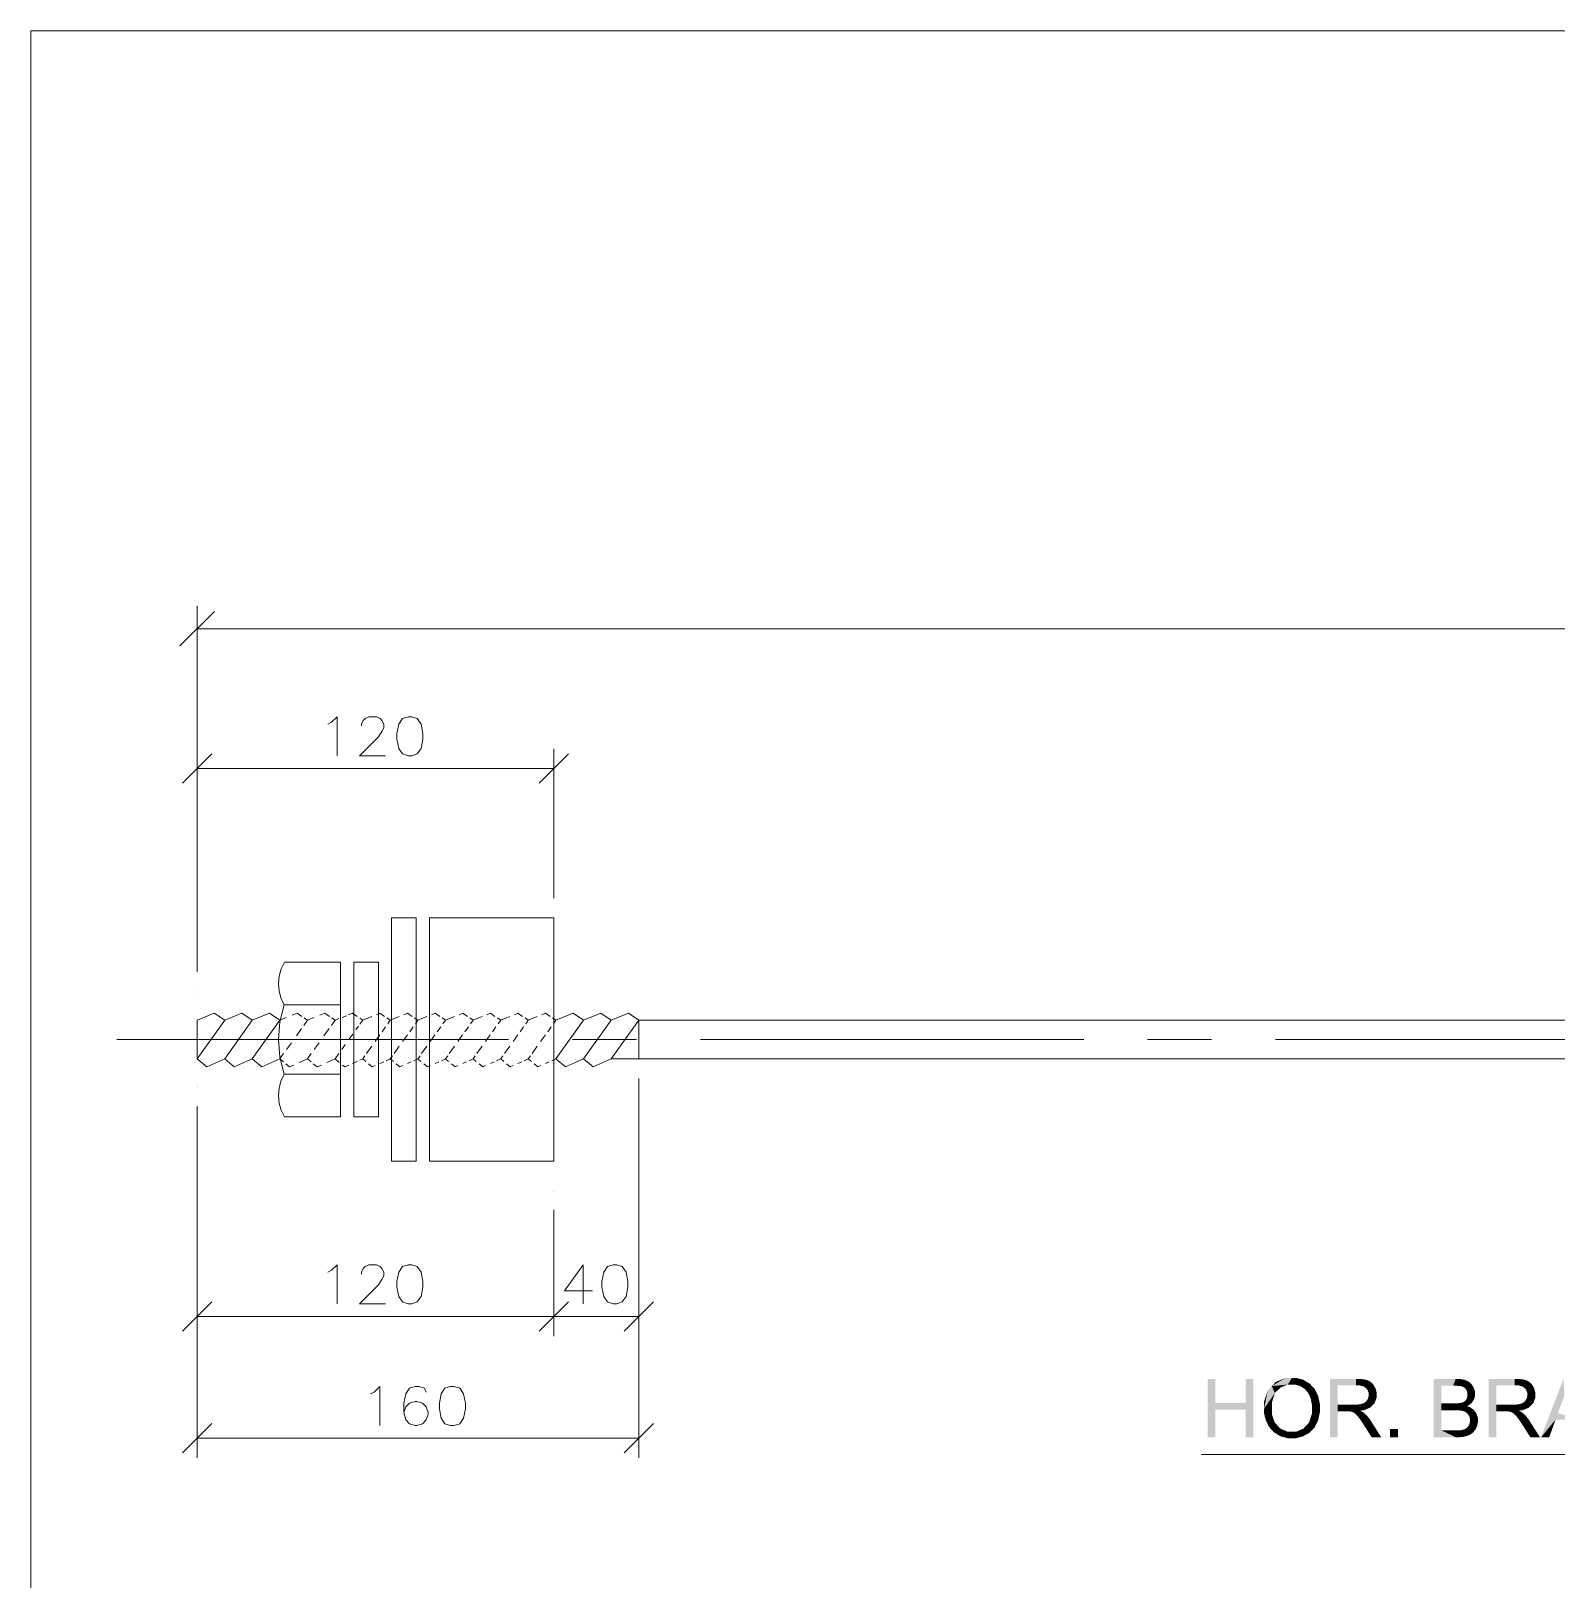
# Model space of a CAD drawing. Header units: millimetres. Extents: x 2 to 579, y 1 to 405.
# Drawn here: x 139 to 198.7, y 143.2 to 203.8 of the extents above; entities that cross this region are included whole.
import ezdxf

# ---------------------------------------------------------------- set-up
doc = ezdxf.new("R2010")
doc.units = ezdxf.units.MM
doc.linetypes.add('XKITLINE00', pattern=[0])
doc.layers.add('GraphicObject', color=6, linetype='Continuous', lineweight=0)
doc.layers.add('LinkedObject', color=7, linetype='Continuous', lineweight=0)

# ---------------------------------------------------------------- blocks, each defined once
blk = doc.blocks.new('*A3')
at = {"layer": 'GraphicObject', "color": 3, "linetype": 'XKITLINE00', "lineweight": 0}
for p, q in [((273.599, 203.772), (139.04, 203.772)), ((139.04, 203.772), (139.04, 64.82))]:
    blk.add_line(p, q, dxfattribs=at)
blk = doc.blocks.new('*A4')
at = {"layer": 'LinkedObject'}
for points in [[(185.382, 150.093), (185.08, 148.746), (185.08, 151.033)], [(185.382, 150.093), (185.08, 151.033), (185.382, 151.033)], [(186.873, 151.033), (186.572, 150.093), (186.572, 151.033)], [(186.572, 149.823), (186.572, 150.093), (186.873, 151.033)], [(186.572, 149.823), (186.873, 151.033), (186.873, 148.746)], [(188.136, 151.072), (187.588, 150.75), (187.741, 150.911)], [(188.378, 151.072), (187.588, 150.75), (188.136, 151.072)], [(188.218, 150.811), (187.588, 150.75), (188.378, 151.072)], [(188.218, 150.811), (188.378, 151.072), (188.379, 150.811)], [(188.378, 151.072), (188.492, 150.811), (188.379, 150.811)], [(188.821, 150.996), (188.378, 151.072), (188.536, 151.072)], [(188.948, 150.92), (188.378, 151.072), (188.821, 150.996)], [(188.696, 150.754), (188.378, 151.072), (188.948, 150.92)], [(188.492, 150.811), (188.378, 151.072), (188.696, 150.754)], [(188.696, 150.754), (188.948, 150.92), (188.787, 150.696)], [(188.948, 150.92), (188.878, 150.639), (188.787, 150.696)], [(188.878, 150.639), (188.948, 150.92), (189.016, 150.478)], [(189.269, 150.634), (188.948, 150.92), (189.075, 150.845)], [(189.336, 150.499), (188.948, 150.92), (189.269, 150.634)], [(189.016, 150.478), (188.948, 150.92), (189.336, 150.499)], [(190.167, 150.024), (189.865, 148.746), (189.865, 151.033)], [(189.865, 151.033), (190.167, 150.781), (190.167, 150.024)], [(190.889, 150.781), (189.865, 151.033), (190.877, 151.033)], [(190.167, 150.781), (189.865, 151.033), (190.889, 150.781)], [(190.877, 151.033), (191.016, 150.781), (190.889, 150.781)], [(191.261, 151.002), (190.877, 151.033), (191.029, 151.033)], [(191.341, 150.971), (190.877, 151.033), (191.261, 151.002)], [(191.202, 150.729), (190.877, 151.033), (191.341, 150.971)], [(191.016, 150.781), (190.877, 151.033), (191.202, 150.729)], [(191.341, 150.971), (191.261, 150.677), (191.202, 150.729)], [(191.42, 150.94), (191.261, 150.677), (191.341, 150.971)], [(191.261, 150.677), (191.42, 150.94), (191.32, 150.624)], [(191.32, 150.624), (191.42, 150.94), (191.595, 150.754)], [(191.595, 150.754), (191.42, 150.94), (191.547, 150.832)], [(193.926, 151.033), (194.228, 149.802), (193.926, 148.746)], [(194.228, 150.072), (194.228, 149.802), (193.926, 151.033)], [(193.926, 151.033), (194.228, 150.763), (194.228, 150.072)], [(194.686, 150.763), (193.926, 151.033), (194.785, 151.033)], [(194.228, 150.763), (193.926, 151.033), (194.686, 150.763)], [(194.686, 150.763), (194.785, 151.033), (194.81, 150.763)], [(194.785, 151.033), (194.984, 150.747), (194.81, 150.763)], [(194.916, 151.033), (194.984, 150.747), (194.785, 151.033)], [(195.126, 150.998), (194.984, 150.747), (194.916, 151.033)], [(194.984, 150.747), (195.126, 150.998), (195.035, 150.731)], [(195.035, 150.731), (195.126, 150.998), (195.086, 150.715)], [(195.086, 150.715), (195.126, 150.998), (195.205, 150.963)], [(195.205, 150.963), (195.164, 150.656), (195.086, 150.715)], [(195.285, 150.929), (195.164, 150.656), (195.205, 150.963)], [(195.409, 150.822), (195.164, 150.656), (195.285, 150.929)], [(196.376, 150.024), (196.074, 148.746), (196.074, 151.033)], [(196.074, 151.033), (196.376, 150.781), (196.376, 150.024)], [(197.098, 150.781), (196.074, 151.033), (197.086, 151.033)], [(196.376, 150.781), (196.074, 151.033), (197.098, 150.781)], [(197.086, 151.033), (197.225, 150.781), (197.098, 150.781)], [(197.47, 151.002), (197.086, 151.033), (197.238, 151.033)], [(197.55, 150.971), (197.086, 151.033), (197.47, 151.002)], [(197.411, 150.729), (197.086, 151.033), (197.55, 150.971)], [(197.225, 150.781), (197.086, 151.033), (197.411, 150.729)], [(197.55, 150.971), (197.47, 150.677), (197.411, 150.729)], [(197.629, 150.94), (197.47, 150.677), (197.55, 150.971)], [(197.47, 150.677), (197.629, 150.94), (197.529, 150.624)], [(197.529, 150.624), (197.629, 150.94), (197.804, 150.754)], [(197.804, 150.754), (197.629, 150.94), (197.756, 150.832)], [(199.002, 151.033), (199.032, 150.355), (198.124, 148.746)], [(187.588, 150.75), (187.283, 149.859), (187.436, 150.589)], [(187.71, 150.48), (187.283, 149.859), (187.588, 150.75)], [(187.436, 150.589), (187.283, 149.859), (187.283, 150.143)], [(187.594, 150.112), (187.283, 149.859), (187.71, 150.48)], [(187.942, 150.701), (187.588, 150.75), (188.218, 150.811)], [(187.588, 150.75), (187.942, 150.701), (187.826, 150.59)], [(187.71, 150.48), (187.588, 150.75), (187.826, 150.59)], [(189.016, 150.478), (189.336, 150.499), (189.064, 150.374)], [(189.336, 150.499), (189.111, 150.27), (189.064, 150.374)], [(189.111, 150.27), (189.336, 150.499), (189.158, 150.026)], [(189.158, 150.026), (189.336, 150.499), (189.469, 150.057)], [(189.469, 150.057), (189.336, 150.499), (189.402, 150.364)], [(191.348, 150.252), (191.532, 149.999), (191.318, 150.204)], [(191.595, 150.754), (191.379, 150.491), (191.32, 150.624)], [(191.348, 150.252), (191.69, 150.409), (191.532, 149.999)], [(191.379, 150.354), (191.69, 150.409), (191.348, 150.252)], [(191.642, 150.676), (191.379, 150.491), (191.595, 150.754)], [(191.69, 150.503), (191.379, 150.491), (191.642, 150.676)], [(191.69, 150.409), (191.379, 150.491), (191.69, 150.503)], [(191.379, 150.491), (191.69, 150.409), (191.379, 150.41)], [(191.69, 150.409), (191.379, 150.354), (191.379, 150.41)], [(191.532, 149.999), (191.69, 150.409), (191.611, 150.082)], [(191.611, 150.082), (191.69, 150.409), (191.69, 150.287)], [(195.464, 150.172), (195.158, 150.173), (195.217, 150.252)], [(195.453, 150.75), (195.164, 150.656), (195.409, 150.822)], [(195.164, 150.656), (195.453, 150.75), (195.191, 150.612)], [(195.453, 150.75), (195.219, 150.569), (195.191, 150.612)], [(195.217, 150.252), (195.543, 150.448), (195.464, 150.172)], [(195.246, 150.352), (195.543, 150.448), (195.217, 150.252)], [(195.219, 150.569), (195.453, 150.75), (195.246, 150.469)], [(195.246, 150.469), (195.453, 150.75), (195.543, 150.448)], [(195.543, 150.448), (195.246, 150.412), (195.246, 150.469)], [(195.246, 150.412), (195.543, 150.448), (195.246, 150.352)], [(195.543, 150.526), (195.453, 150.75), (195.498, 150.677)], [(195.543, 150.448), (195.453, 150.75), (195.543, 150.526)], [(195.464, 150.172), (195.543, 150.448), (195.504, 150.236)], [(195.504, 150.236), (195.543, 150.448), (195.543, 150.374)], [(197.557, 150.252), (197.741, 149.999), (197.527, 150.204)], [(197.804, 150.754), (197.588, 150.491), (197.529, 150.624)], [(197.557, 150.252), (197.899, 150.409), (197.741, 149.999)], [(197.588, 150.354), (197.899, 150.409), (197.557, 150.252)], [(197.851, 150.676), (197.588, 150.491), (197.804, 150.754)], [(197.899, 150.503), (197.588, 150.491), (197.851, 150.676)], [(197.899, 150.409), (197.588, 150.491), (197.899, 150.503)], [(197.588, 150.491), (197.899, 150.409), (197.588, 150.41)], [(197.899, 150.409), (197.588, 150.354), (197.588, 150.41)], [(197.741, 149.999), (197.899, 150.409), (197.82, 150.082)], [(197.82, 150.082), (197.899, 150.409), (197.899, 150.287)], [(198.124, 148.746), (199.032, 150.355), (198.78, 149.686)], [(185.382, 149.823), (185.08, 148.746), (185.382, 150.093)], [(185.08, 148.746), (185.382, 149.823), (185.382, 148.746)], [(185.382, 150.093), (186.572, 149.823), (185.382, 149.823)], [(186.572, 150.093), (186.572, 149.823), (185.382, 150.093)], [(186.572, 149.823), (186.873, 148.746), (186.572, 148.746)], [(187.283, 149.859), (187.594, 150.112), (187.594, 149.854)], [(187.283, 149.859), (187.594, 149.647), (187.283, 149.708)], [(187.594, 149.647), (187.283, 149.859), (187.594, 149.854)], [(187.283, 149.708), (187.594, 149.647), (187.348, 149.423)], [(187.348, 149.423), (187.594, 149.647), (187.414, 149.288)], [(187.414, 149.288), (187.594, 149.647), (187.705, 149.322)], [(189.048, 149.325), (189.469, 149.885), (189.329, 149.263)], [(189.158, 149.666), (189.469, 149.885), (189.048, 149.325)], [(189.158, 149.887), (189.469, 150.057), (189.469, 149.885)], [(189.158, 150.026), (189.469, 150.057), (189.158, 149.887)], [(189.469, 149.885), (189.158, 149.666), (189.158, 149.887)], [(189.329, 149.263), (189.469, 149.885), (189.399, 149.401)], [(189.399, 149.401), (189.469, 149.885), (189.469, 149.712)], [(190.167, 150.024), (190.167, 149.761), (189.865, 148.746)], [(189.865, 148.746), (190.167, 149.761), (190.167, 148.746)], [(190.517, 149.761), (190.167, 150.024), (190.816, 150.024)], [(190.167, 149.761), (190.167, 150.024), (190.517, 149.761)], [(190.517, 149.761), (190.816, 150.024), (190.575, 149.761)], [(190.575, 149.761), (190.816, 150.024), (190.66, 149.756)], [(190.66, 149.756), (190.816, 150.024), (190.685, 149.75)], [(190.685, 149.75), (190.816, 150.024), (190.72, 149.742)], [(190.72, 149.742), (190.816, 150.024), (190.789, 149.711)], [(190.789, 149.711), (190.816, 150.024), (190.92, 150.024)], [(190.789, 149.711), (190.92, 150.024), (190.823, 149.69)], [(190.92, 150.024), (191.047, 149.786), (190.823, 149.69)], [(190.823, 149.69), (191.047, 149.786), (190.857, 149.668)], [(191.047, 149.786), (190.934, 149.591), (190.857, 149.668)], [(191.082, 150.046), (191.047, 149.786), (190.92, 150.024)], [(191.107, 149.758), (190.934, 149.591), (191.047, 149.786)], [(190.934, 149.591), (191.107, 149.758), (190.976, 149.537)], [(190.976, 149.537), (191.107, 149.758), (191.019, 149.482)], [(191.019, 149.482), (191.107, 149.758), (191.229, 149.673)], [(191.229, 149.673), (191.128, 149.325), (191.019, 149.482)], [(191.047, 149.786), (191.082, 150.046), (191.211, 149.809)], [(191.14, 150.067), (191.532, 149.999), (191.082, 150.046)], [(191.454, 149.915), (191.082, 150.046), (191.532, 149.999)], [(191.211, 149.809), (191.082, 150.046), (191.454, 149.915)], [(191.229, 149.673), (191.107, 149.758), (191.198, 149.701)], [(191.295, 149.612), (191.128, 149.325), (191.229, 149.673)], [(191.199, 150.089), (191.532, 149.999), (191.14, 150.067)], [(191.532, 149.999), (191.199, 150.089), (191.287, 150.157)], [(191.318, 150.204), (191.532, 149.999), (191.287, 150.157)], [(193.926, 148.746), (194.228, 149.802), (194.228, 149.016)], [(194.758, 149.802), (194.228, 150.072), (194.724, 150.072)], [(194.228, 149.802), (194.228, 150.072), (194.758, 149.802)], [(194.868, 149.802), (194.724, 150.072), (194.825, 150.072)], [(194.758, 149.802), (194.724, 150.072), (194.868, 149.802)], [(194.969, 150.086), (195.224, 149.962), (194.825, 150.072)], [(194.825, 150.072), (195.224, 149.962), (194.868, 149.802)], [(194.868, 149.802), (195.224, 149.962), (195.035, 149.783)], [(195.013, 150.099), (195.304, 150.002), (194.969, 150.086)], [(195.224, 149.962), (194.969, 150.086), (195.304, 150.002)], [(195.071, 150.116), (195.304, 150.002), (195.013, 150.099)], [(195.224, 149.962), (195.093, 149.764), (195.035, 149.783)], [(195.158, 150.173), (195.304, 150.002), (195.071, 150.116)], [(195.093, 149.764), (195.224, 149.962), (195.152, 149.745)], [(195.152, 149.745), (195.224, 149.962), (195.243, 149.679)], [(195.424, 150.107), (195.158, 150.173), (195.464, 150.172)], [(195.304, 150.002), (195.158, 150.173), (195.424, 150.107)], [(195.486, 149.828), (195.224, 149.962), (195.327, 149.932)], [(195.243, 149.679), (195.224, 149.962), (195.486, 149.828)], [(195.243, 149.679), (195.486, 149.828), (195.276, 149.631)], [(195.276, 149.631), (195.486, 149.828), (195.309, 149.584)], [(195.309, 149.584), (195.486, 149.828), (195.542, 149.755)], [(195.542, 149.755), (195.342, 149.473), (195.309, 149.584)], [(195.597, 149.682), (195.342, 149.473), (195.542, 149.755)], [(195.653, 149.509), (195.342, 149.473), (195.597, 149.682)], [(196.376, 150.024), (196.376, 149.761), (196.074, 148.746)], [(196.074, 148.746), (196.376, 149.761), (196.376, 148.746)], [(196.726, 149.761), (196.376, 150.024), (197.025, 150.024)], [(196.376, 149.761), (196.376, 150.024), (196.726, 149.761)], [(196.726, 149.761), (197.025, 150.024), (196.784, 149.761)], [(196.784, 149.761), (197.025, 150.024), (196.869, 149.756)], [(196.869, 149.756), (197.025, 150.024), (196.894, 149.75)], [(196.894, 149.75), (197.025, 150.024), (196.929, 149.742)], [(196.929, 149.742), (197.025, 150.024), (196.998, 149.711)], [(196.998, 149.711), (197.025, 150.024), (197.129, 150.024)], [(196.998, 149.711), (197.129, 150.024), (197.032, 149.69)], [(197.129, 150.024), (197.256, 149.786), (197.032, 149.69)], [(197.032, 149.69), (197.256, 149.786), (197.066, 149.668)], [(197.256, 149.786), (197.143, 149.591), (197.066, 149.668)], [(197.291, 150.046), (197.256, 149.786), (197.129, 150.024)], [(197.316, 149.758), (197.143, 149.591), (197.256, 149.786)], [(197.143, 149.591), (197.316, 149.758), (197.185, 149.537)], [(197.185, 149.537), (197.316, 149.758), (197.228, 149.482)], [(197.228, 149.482), (197.316, 149.758), (197.438, 149.673)], [(197.438, 149.673), (197.337, 149.325), (197.228, 149.482)], [(197.256, 149.786), (197.291, 150.046), (197.42, 149.809)], [(197.349, 150.067), (197.741, 149.999), (197.291, 150.046)], [(197.663, 149.915), (197.291, 150.046), (197.741, 149.999)], [(197.42, 149.809), (197.291, 150.046), (197.663, 149.915)], [(197.438, 149.673), (197.316, 149.758), (197.407, 149.701)], [(197.504, 149.612), (197.337, 149.325), (197.438, 149.673)], [(197.408, 150.089), (197.741, 149.999), (197.349, 150.067)], [(197.741, 149.999), (197.408, 150.089), (197.497, 150.157)], [(197.527, 150.204), (197.741, 149.999), (197.497, 150.157)], [(198.694, 149.439), (198.124, 148.746), (198.78, 149.686)], [(198.78, 149.686), (199.651, 149.439), (198.694, 149.439)], [(187.705, 149.322), (187.672, 148.941), (187.414, 149.288)], [(187.414, 149.288), (187.672, 148.941), (187.479, 149.154)], [(187.816, 149.203), (187.672, 148.941), (187.705, 149.322)], [(187.672, 148.941), (187.816, 149.203), (187.799, 148.863)], [(187.799, 148.863), (187.816, 149.203), (187.927, 149.084)], [(187.927, 149.084), (188.376, 148.707), (187.799, 148.863)], [(188.207, 148.965), (188.376, 148.707), (187.927, 149.084)], [(188.931, 148.848), (188.545, 148.965), (188.827, 149.085)], [(188.937, 149.205), (189.06, 148.919), (188.827, 149.085)], [(188.827, 149.085), (189.06, 148.919), (188.931, 148.848)], [(189.329, 149.263), (188.937, 149.205), (189.048, 149.325)], [(189.259, 149.126), (188.937, 149.205), (189.329, 149.263)], [(189.06, 148.919), (188.937, 149.205), (189.259, 149.126)], [(191.42, 149.46), (191.128, 149.325), (191.295, 149.612)], [(191.128, 149.325), (191.42, 149.46), (191.194, 149.222)], [(191.194, 149.222), (191.42, 149.46), (191.479, 149.368)], [(191.194, 149.222), (191.479, 149.368), (191.497, 148.746)], [(191.497, 148.746), (191.479, 149.368), (191.874, 148.746)], [(192.529, 149.066), (192.209, 148.746), (192.209, 149.066)], [(192.529, 148.746), (192.209, 148.746), (192.529, 149.066)], [(194.228, 149.016), (194.798, 148.746), (193.926, 148.746)], [(194.799, 149.016), (194.798, 148.746), (194.228, 149.016)], [(194.799, 149.016), (194.907, 148.746), (194.798, 148.746)], [(194.873, 149.016), (194.907, 148.746), (194.799, 149.016)], [(194.976, 149.021), (195.092, 148.765), (194.873, 149.016)], [(194.873, 149.016), (195.092, 148.765), (194.907, 148.746)], [(195.006, 149.027), (195.092, 148.765), (194.976, 149.021)], [(195.167, 148.784), (195.006, 149.027), (195.058, 149.036)], [(195.092, 148.765), (195.006, 149.027), (195.167, 148.784)], [(195.146, 149.067), (195.417, 148.897), (195.058, 149.036)], [(195.058, 149.036), (195.417, 148.897), (195.167, 148.784)], [(195.181, 149.089), (195.417, 148.897), (195.146, 149.067)], [(195.417, 148.897), (195.181, 149.089), (195.216, 149.111)], [(195.274, 149.175), (195.585, 149.11), (195.216, 149.111)], [(195.216, 149.111), (195.585, 149.11), (195.417, 148.897)], [(195.297, 149.216), (195.585, 149.11), (195.274, 149.175)], [(195.585, 149.11), (195.297, 149.216), (195.319, 149.258)], [(195.319, 149.258), (195.653, 149.409), (195.585, 149.11)], [(195.342, 149.354), (195.653, 149.409), (195.319, 149.258)], [(195.653, 149.409), (195.342, 149.473), (195.653, 149.509)], [(195.342, 149.473), (195.653, 149.409), (195.342, 149.409)], [(195.653, 149.409), (195.342, 149.354), (195.342, 149.409)], [(195.417, 148.897), (195.585, 149.11), (195.467, 148.935)], [(195.467, 148.935), (195.585, 149.11), (195.551, 149.041)], [(195.585, 149.11), (195.653, 149.409), (195.619, 149.179)], [(195.619, 149.179), (195.653, 149.409), (195.653, 149.328)], [(197.629, 149.46), (197.337, 149.325), (197.504, 149.612)], [(197.337, 149.325), (197.629, 149.46), (197.404, 149.222)], [(197.404, 149.222), (197.629, 149.46), (197.688, 149.368)], [(197.404, 149.222), (197.688, 149.368), (197.706, 148.746)], [(197.706, 148.746), (197.688, 149.368), (198.083, 148.746)], [(198.124, 148.746), (198.694, 149.439), (198.443, 148.746)], [(187.799, 148.863), (188.376, 148.707), (187.926, 148.785)], [(187.926, 148.785), (188.376, 148.707), (188.215, 148.707)], [(188.376, 148.707), (188.207, 148.965), (188.374, 148.965)], [(188.545, 148.965), (188.376, 148.707), (188.374, 148.965)], [(188.376, 148.707), (188.545, 148.965), (188.525, 148.707)], [(188.525, 148.707), (188.545, 148.965), (188.802, 148.777)], [(188.802, 148.777), (188.545, 148.965), (188.931, 148.848)], [(195.167, 148.784), (195.417, 148.897), (195.242, 148.803)], [(195.242, 148.803), (195.417, 148.897), (195.368, 148.86)]]:
    blk.add_hatch(color=7, dxfattribs=at).paths.add_polyline_path(points, flags=17)
at = {"layer": 'LinkedObject', "color": 1, "linetype": 'XKITLINE00', "lineweight": 0}
for p, q in [((145.54, 167.047), (145.54, 181.284)), ((146.215, 181.059), (144.865, 179.709)), ((268.016, 180.384), (145.54, 180.384)), ((145.54, 166.964), (145.54, 175.68)), ((159.494, 169.84), (159.494, 175.68)), ((146.114, 175.489), (144.967, 174.341)), ((158.92, 174.341), (160.068, 175.489)), ((159.494, 174.915), (145.54, 174.915)), ((162.82, 162.788), (162.82, 147.943)), ((162.82, 162.745), (162.82, 152.706)), ((145.54, 161.708), (145.54, 152.706)), ((145.54, 161.656), (145.54, 147.943)), ((159.494, 157.649), (159.494, 152.706)), ((159.494, 157.597), (159.494, 152.706)), ((146.114, 154.045), (144.967, 152.897)), ((158.92, 152.897), (160.068, 154.045)), ((160.068, 154.045), (158.92, 152.897)), ((162.247, 152.897), (163.394, 154.045)), ((159.494, 153.471), (145.54, 153.471)), ((162.82, 153.471), (159.494, 153.471)), ((146.114, 149.281), (144.967, 148.134)), ((162.247, 148.134), (163.394, 149.281)), ((145.54, 148.708), (162.82, 148.708))]:
    blk.add_line(p, q, dxfattribs=at)
at = {"layer": 'LinkedObject', "color": 7, "linetype": 'XKITLINE00', "lineweight": 0}
for p, q in [((145.54, 180.384), (145.54, 180.384)), ((150.805, 176.723), (151.024, 176.942)), ((151.024, 176.942), (151.024, 175.412)), ((152.116, 176.869), (152.262, 176.942)), ((152.262, 176.942), (152.554, 176.942)), ((152.554, 176.942), (152.699, 176.869)), ((153.792, 176.942), (153.574, 176.869)), ((153.938, 176.942), (153.792, 176.942)), ((154.156, 176.869), (153.938, 176.942)), ((150.659, 176.651), (150.805, 176.723)), ((151.971, 176.651), (152.044, 176.796)), ((151.971, 176.578), (151.971, 176.651)), ((152.044, 176.796), (152.116, 176.869)), ((152.772, 176.359), (152.626, 176.141)), ((152.699, 176.869), (152.772, 176.796)), ((152.772, 176.796), (152.845, 176.651)), ((152.845, 176.505), (152.772, 176.359)), ((152.845, 176.651), (152.845, 176.505)), ((153.428, 176.651), (153.355, 176.286)), ((153.355, 176.286), (153.355, 176.068)), ((153.574, 176.869), (153.428, 176.651)), ((154.302, 176.651), (154.156, 176.869)), ((154.375, 176.286), (154.302, 176.651)), ((154.375, 176.068), (154.375, 176.286)), ((152.626, 176.141), (151.898, 175.412)), ((153.355, 176.068), (153.428, 175.703)), ((153.428, 175.703), (153.574, 175.485)), ((154.156, 175.485), (154.302, 175.703)), ((154.302, 175.703), (154.375, 176.068)), ((151.898, 175.412), (152.918, 175.412)), ((153.574, 175.485), (153.792, 175.412)), ((153.792, 175.412), (153.938, 175.412)), ((153.938, 175.412), (154.156, 175.485)), ((145.54, 174.915), (145.54, 174.915)), ((159.494, 169.075), (159.494, 169.075)), ((145.54, 166.199), (145.54, 166.199)), ((145.54, 166.147), (145.54, 166.147)), ((145.54, 165.067), (146.214, 165.336)), ((145.54, 163.553), (146.62, 165.067)), ((145.54, 165.067), (145.54, 163.553)), ((146.214, 165.336), (146.62, 165.067)), ((146.62, 165.067), (147.294, 165.336)), ((146.62, 163.553), (147.7, 165.067)), ((147.294, 165.336), (147.7, 165.067)), ((147.7, 165.067), (148.374, 165.336)), ((147.7, 163.553), (148.78, 165.067)), ((148.374, 165.336), (148.78, 165.067)), ((148.78, 165.067), (149.03, 165.167)), ((149.261, 165.259), (149.454, 165.336)), ((149.454, 165.336), (149.637, 165.215)), ((149.714, 164.862), (149.86, 165.067)), ((149.723, 165.158), (149.86, 165.067)), ((149.86, 165.067), (150.11, 165.167)), ((150.341, 165.259), (150.534, 165.336)), ((150.534, 165.336), (150.717, 165.215)), ((150.794, 164.862), (150.94, 165.067)), ((150.803, 165.158), (150.94, 165.067)), ((150.94, 165.067), (151.087, 165.126)), ((151.21, 165.175), (151.381, 165.243)), ((151.451, 165.271), (151.614, 165.336)), ((151.614, 165.336), (151.797, 165.215)), ((151.751, 164.69), (151.856, 164.837)), ((151.906, 165.143), (152.02, 165.067)), ((151.906, 164.906), (152.02, 165.067)), ((152.02, 165.067), (152.371, 165.207)), ((152.553, 165.28), (152.694, 165.336)), ((152.694, 165.336), (152.875, 165.217)), ((152.778, 164.615), (152.913, 164.805)), ((152.97, 165.153), (153.1, 165.067)), ((153, 164.927), (153.1, 165.067)), ((153.1, 165.067), (153.451, 165.207)), ((153.633, 165.28), (153.774, 165.336)), ((153.774, 165.336), (153.955, 165.217)), ((153.858, 164.615), (153.993, 164.805)), ((154.05, 165.153), (154.18, 165.067)), ((154.08, 164.927), (154.18, 165.067)), ((154.18, 165.067), (154.531, 165.207)), ((154.713, 165.28), (154.854, 165.336)), ((154.854, 165.336), (155.035, 165.217)), ((154.938, 164.615), (155.073, 164.805)), ((155.13, 165.153), (155.26, 165.067)), ((155.16, 164.927), (155.26, 165.067)), ((155.26, 165.067), (155.611, 165.207)), ((155.793, 165.28), (155.934, 165.336)), ((155.934, 165.336), (156.115, 165.217)), ((156.018, 164.615), (156.153, 164.805)), ((156.21, 165.153), (156.34, 165.067)), ((156.24, 164.927), (156.34, 165.067)), ((156.34, 165.067), (156.691, 165.207)), ((156.873, 165.28), (157.014, 165.336)), ((157.014, 165.336), (157.195, 165.217)), ((157.098, 164.615), (157.233, 164.805)), ((157.29, 165.153), (157.42, 165.067)), ((157.32, 164.927), (157.42, 165.067)), ((157.42, 165.067), (157.771, 165.207)), ((157.953, 165.28), (158.094, 165.336)), ((158.094, 165.336), (158.275, 165.217)), ((158.178, 164.615), (158.313, 164.805)), ((158.37, 165.153), (158.5, 165.067)), ((158.4, 164.927), (158.5, 165.067)), ((158.5, 165.067), (158.851, 165.207)), ((159.033, 165.28), (159.174, 165.336)), ((159.174, 165.336), (159.355, 165.217)), ((159.258, 164.615), (159.393, 164.805)), ((159.45, 165.153), (159.58, 165.067)), ((159.48, 164.927), (159.58, 165.067)), ((159.58, 165.067), (160.254, 165.336)), ((159.58, 163.553), (160.66, 165.067)), ((160.254, 165.336), (160.66, 165.067)), ((160.66, 165.067), (161.334, 165.336)), ((160.66, 163.553), (161.74, 165.067)), ((161.334, 165.336), (161.74, 165.067)), ((161.74, 165.067), (162.414, 165.336)), ((161.74, 163.553), (162.82, 165.067)), ((162.414, 165.336), (162.82, 165.067)), ((162.82, 165.067), (250.736, 165.067)), ((162.82, 165.067), (162.82, 163.553)), ((149.043, 163.922), (149.23, 164.184)), ((149.424, 164.455), (149.624, 164.736)), ((150.123, 163.922), (150.31, 164.184)), ((150.504, 164.455), (150.704, 164.736)), ((151.48, 164.31), (151.627, 164.516)), ((152.501, 164.227), (152.687, 164.487)), ((153.581, 164.227), (153.767, 164.487)), ((154.661, 164.227), (154.847, 164.487)), ((155.741, 164.227), (155.927, 164.487)), ((156.821, 164.227), (157.007, 164.487)), ((157.901, 164.227), (158.087, 164.487)), ((158.981, 164.227), (159.167, 164.487)), ((145.915, 163.238), (145.54, 163.553)), ((146.62, 163.553), (145.915, 163.238)), ((146.995, 163.238), (146.62, 163.553)), ((147.7, 163.553), (146.995, 163.238)), ((148.075, 163.238), (147.7, 163.553)), ((148.78, 163.553), (148.075, 163.238)), ((148.78, 163.553), (148.926, 163.757)), ((148.923, 163.433), (148.78, 163.553)), ((149.86, 163.553), (149.54, 163.41)), ((149.86, 163.553), (150.006, 163.757)), ((150.003, 163.433), (149.86, 163.553)), ((150.94, 163.553), (150.62, 163.41)), ((150.94, 163.553), (151.092, 163.765)), ((151.104, 163.415), (150.94, 163.553)), ((151.198, 163.915), (151.338, 164.111)), ((152.02, 163.553), (151.905, 163.502)), ((152.02, 163.553), (152.106, 163.673)), ((152.14, 163.452), (152.02, 163.553)), ((152.166, 163.758), (152.371, 164.045)), ((153.1, 163.553), (152.941, 163.482)), ((153.1, 163.553), (153.186, 163.673)), ((153.22, 163.452), (153.1, 163.553)), ((153.246, 163.758), (153.451, 164.045)), ((154.18, 163.553), (154.021, 163.482)), ((154.18, 163.553), (154.266, 163.673)), ((154.3, 163.452), (154.18, 163.553)), ((154.326, 163.758), (154.531, 164.045)), ((155.26, 163.553), (155.101, 163.482)), ((155.26, 163.553), (155.346, 163.673)), ((155.38, 163.452), (155.26, 163.553)), ((155.406, 163.758), (155.611, 164.045)), ((156.34, 163.553), (156.181, 163.482)), ((156.34, 163.553), (156.426, 163.673)), ((156.46, 163.452), (156.34, 163.553)), ((156.486, 163.758), (156.691, 164.045)), ((157.42, 163.553), (157.261, 163.482)), ((157.42, 163.553), (157.506, 163.673)), ((157.54, 163.452), (157.42, 163.553)), ((157.566, 163.758), (157.771, 164.045)), ((158.5, 163.553), (158.341, 163.482)), ((158.5, 163.553), (158.586, 163.673)), ((158.62, 163.452), (158.5, 163.553)), ((158.646, 163.758), (158.851, 164.045)), ((159.58, 163.553), (159.421, 163.482)), ((159.58, 163.553), (159.666, 163.673)), ((159.955, 163.238), (159.58, 163.553)), ((160.66, 163.553), (159.955, 163.238)), ((161.035, 163.238), (160.66, 163.553)), ((161.74, 163.553), (161.035, 163.238)), ((250.736, 163.553), (161.74, 163.553)), ((162.82, 163.553), (162.82, 163.553)), ((149.155, 163.238), (149.008, 163.361)), ((149.322, 163.312), (149.155, 163.238)), ((150.235, 163.238), (150.088, 163.361)), ((150.402, 163.312), (150.235, 163.238)), ((151.315, 163.238), (151.226, 163.312)), ((151.474, 163.309), (151.315, 163.238)), ((151.814, 163.461), (151.626, 163.377)), ((152.395, 163.238), (152.25, 163.359)), ((152.505, 163.287), (152.395, 163.238)), ((152.841, 163.437), (152.695, 163.372)), ((153.475, 163.238), (153.33, 163.359)), ((153.585, 163.287), (153.475, 163.238)), ((153.921, 163.437), (153.775, 163.372)), ((154.555, 163.238), (154.41, 163.359)), ((154.665, 163.287), (154.555, 163.238)), ((155.001, 163.437), (154.855, 163.372)), ((155.635, 163.238), (155.49, 163.359)), ((155.745, 163.287), (155.635, 163.238)), ((156.081, 163.437), (155.935, 163.372)), ((156.715, 163.238), (156.57, 163.359)), ((156.825, 163.287), (156.715, 163.238)), ((157.161, 163.437), (157.015, 163.372)), ((157.795, 163.238), (157.65, 163.359)), ((157.905, 163.287), (157.795, 163.238)), ((158.241, 163.437), (158.095, 163.372)), ((158.875, 163.238), (158.73, 163.359)), ((158.985, 163.287), (158.875, 163.238)), ((159.321, 163.437), (159.175, 163.372)), ((162.82, 163.51), (162.82, 163.51)), ((145.54, 162.473), (145.54, 162.473)), ((145.54, 162.421), (145.54, 162.421)), ((159.494, 158.414), (159.494, 158.414)), ((159.494, 158.362), (159.494, 158.362)), ((150.659, 155.207), (150.805, 155.28)), ((150.805, 155.28), (151.024, 155.498)), ((151.024, 155.498), (151.024, 153.968)), ((151.971, 155.207), (152.044, 155.352)), ((151.971, 155.134), (151.971, 155.207)), ((152.044, 155.352), (152.116, 155.425)), ((152.116, 155.425), (152.262, 155.498)), ((152.262, 155.498), (152.554, 155.498)), ((152.554, 155.498), (152.699, 155.425)), ((152.699, 155.425), (152.772, 155.352)), ((152.772, 155.352), (152.845, 155.207)), ((152.845, 155.207), (152.845, 155.061)), ((153.428, 155.207), (153.355, 154.842)), ((153.574, 155.425), (153.428, 155.207)), ((153.792, 155.498), (153.574, 155.425)), ((153.938, 155.498), (153.792, 155.498)), ((154.156, 155.425), (153.938, 155.498)), ((154.302, 155.207), (154.156, 155.425)), ((154.375, 154.842), (154.302, 155.207)), ((160.647, 155.498), (159.919, 154.478)), ((160.647, 153.968), (160.647, 155.498)), ((161.449, 155.207), (161.376, 154.842)), ((161.594, 155.425), (161.449, 155.207)), ((161.813, 155.498), (161.594, 155.425)), ((161.959, 155.498), (161.813, 155.498)), ((162.177, 155.425), (161.959, 155.498)), ((162.323, 155.207), (162.177, 155.425)), ((162.396, 154.842), (162.323, 155.207)), ((152.626, 154.697), (151.898, 153.968)), ((152.772, 154.915), (152.626, 154.697)), ((152.845, 155.061), (152.772, 154.915)), ((153.355, 154.842), (153.355, 154.624)), ((153.355, 154.624), (153.428, 154.26)), ((154.302, 154.26), (154.375, 154.624)), ((154.375, 154.624), (154.375, 154.842)), ((159.919, 154.478), (161.011, 154.478)), ((161.376, 154.842), (161.376, 154.624)), ((161.376, 154.624), (161.449, 154.26)), ((162.323, 154.26), (162.396, 154.624)), ((162.396, 154.624), (162.396, 154.842)), ((151.898, 153.968), (152.918, 153.968)), ((153.428, 154.26), (153.574, 154.041)), ((153.574, 154.041), (153.792, 153.968)), ((153.792, 153.968), (153.938, 153.968)), ((153.938, 153.968), (154.156, 154.041)), ((154.156, 154.041), (154.302, 154.26)), ((161.449, 154.26), (161.594, 154.041)), ((161.594, 154.041), (161.813, 153.968)), ((161.813, 153.968), (161.959, 153.968)), ((161.959, 153.968), (162.177, 154.041)), ((162.177, 154.041), (162.323, 154.26)), ((145.54, 153.471), (145.54, 153.471)), ((159.494, 153.471), (159.494, 153.471)), ((152.323, 150.444), (152.468, 150.516)), ((152.468, 150.516), (152.687, 150.735)), ((152.687, 150.735), (152.687, 149.205)), ((153.707, 150.444), (153.634, 150.079)), ((153.853, 150.662), (153.707, 150.444)), ((154.071, 150.735), (153.853, 150.662)), ((154.217, 150.735), (154.071, 150.735)), ((154.435, 150.662), (154.217, 150.735)), ((154.508, 150.516), (154.435, 150.662)), ((155.091, 150.444), (155.018, 150.079)), ((155.237, 150.662), (155.091, 150.444)), ((155.455, 150.735), (155.237, 150.662)), ((155.601, 150.735), (155.455, 150.735)), ((155.82, 150.662), (155.601, 150.735)), ((155.965, 150.444), (155.82, 150.662)), ((156.038, 150.079), (155.965, 150.444)), ((153.634, 150.079), (153.634, 149.715)), ((153.707, 149.934), (153.634, 149.715)), ((153.634, 149.715), (153.707, 149.424)), ((153.853, 150.079), (153.707, 149.934)), ((154.071, 150.152), (153.853, 150.079)), ((154.144, 150.152), (154.071, 150.152)), ((154.363, 150.079), (154.144, 150.152)), ((154.508, 149.934), (154.363, 150.079)), ((154.581, 149.715), (154.508, 149.934)), ((154.508, 149.424), (154.581, 149.642)), ((154.581, 149.642), (154.581, 149.715)), ((155.018, 150.079), (155.018, 149.861)), ((155.018, 149.861), (155.091, 149.496)), ((155.965, 149.496), (156.038, 149.861)), ((156.038, 149.861), (156.038, 150.079)), ((153.707, 149.424), (153.853, 149.278)), ((153.853, 149.278), (154.071, 149.205)), ((154.071, 149.205), (154.144, 149.205)), ((154.144, 149.205), (154.363, 149.278)), ((154.363, 149.278), (154.508, 149.424)), ((155.091, 149.496), (155.237, 149.278)), ((155.237, 149.278), (155.455, 149.205)), ((155.455, 149.205), (155.601, 149.205)), ((155.601, 149.205), (155.82, 149.278)), ((155.82, 149.278), (155.965, 149.496)), ((162.82, 148.708), (162.82, 148.708)), ((184.824, 148.069), (187.13, 148.069)), ((187.13, 148.069), (189.613, 148.069)), ((189.613, 148.069), (191.918, 148.069)), ((191.918, 148.069), (192.806, 148.069)), ((192.806, 148.069), (193.693, 148.069)), ((193.693, 148.069), (195.822, 148.069)), ((195.822, 148.069), (198.127, 148.069)), ((198.127, 148.069), (200.257, 148.069))]:
    blk.add_line(p, q, dxfattribs=at)
at = {"layer": 'LinkedObject', "color": 6, "linetype": 'XKITLINE00', "lineweight": 0}
for p, q in [((153.15, 169.075), (154.11, 169.075)), ((153.15, 159.546), (153.15, 169.075)), ((154.11, 159.546), (154.11, 169.075)), ((154.628, 169.075), (159.494, 169.075)), ((154.628, 159.546), (154.628, 169.075)), ((159.494, 159.546), (159.494, 169.075)), ((148.963, 167.335), (148.832, 167.075)), ((151.155, 167.335), (148.963, 167.335)), ((151.155, 167.335), (151.155, 164.31)), ((151.673, 161.285), (151.673, 167.335)), ((151.673, 167.335), (152.632, 167.335)), ((152.632, 161.285), (152.632, 167.335)), ((148.751, 166.795), (148.722, 166.506)), ((148.832, 167.075), (148.751, 166.795)), ((148.722, 166.506), (148.745, 166.216)), ((148.745, 166.216), (148.821, 165.935)), ((148.945, 165.672), (148.779, 165)), ((148.821, 165.935), (148.945, 165.672)), ((148.945, 165.672), (151.155, 165.672)), ((148.779, 165), (148.723, 164.31)), ((142.404, 164.31), (157.73, 164.31)), ((148.723, 164.31), (148.779, 163.62)), ((151.155, 161.285), (151.155, 164.31)), ((160.23, 164.31), (162.73, 164.31)), ((165.23, 164.31), (180.23, 164.31)), ((182.73, 164.31), (185.23, 164.31)), ((187.73, 164.31), (202.73, 164.31)), ((148.779, 163.62), (148.945, 162.948)), ((148.945, 162.948), (148.821, 162.685)), ((148.945, 162.948), (151.155, 162.948)), ((148.745, 162.404), (148.722, 162.114)), ((148.821, 162.685), (148.745, 162.404)), ((148.722, 162.114), (148.751, 161.825)), ((148.751, 161.825), (148.832, 161.545)), ((148.832, 161.545), (148.963, 161.285)), ((151.155, 161.285), (148.963, 161.285)), ((151.673, 161.285), (152.632, 161.285)), ((153.15, 159.546), (154.11, 159.546)), ((154.628, 159.546), (159.494, 159.546))]:
    blk.add_line(p, q, dxfattribs=at)

msp = doc.modelspace()

# ---------------------------------------------------------------- block references
at = {"lineweight": 0}
for name in ['*A3', '*A4']:
    msp.add_blockref(name, (0, 0), dxfattribs=at)

doc.saveas('drawing.dxf')
